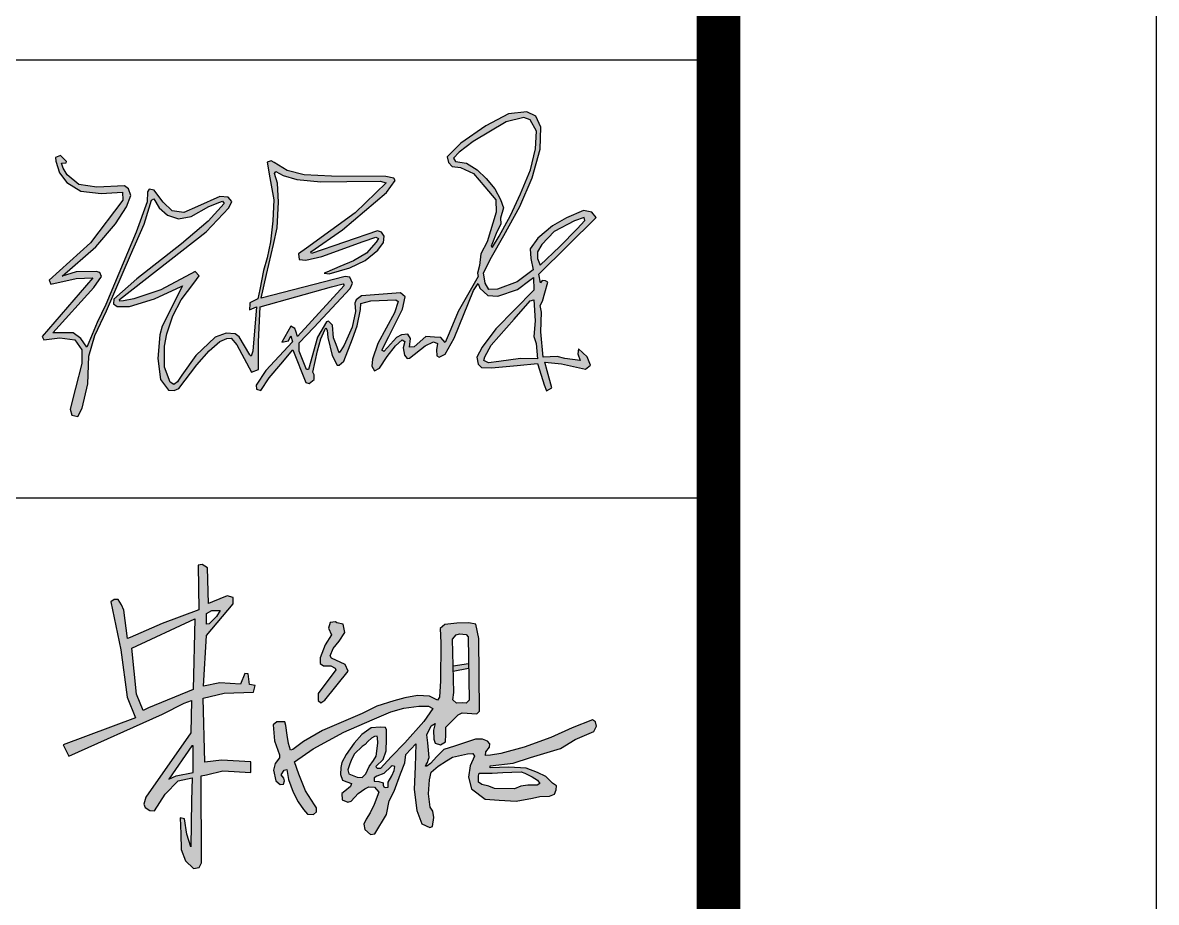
# Model space of a CAD drawing. Extents: x -409572 to -157272, y 600795 to 878326.
# Drawn here: x -161155 to -157272, y 631307 to 634318 of the extents above; entities that cross this region are included whole.
import ezdxf

# ---------------------------------------------------------------- set-up
doc = ezdxf.new("R2010")
doc.units = 0
doc.header["$LTSCALE"] = 1000
doc.header["$MEASUREMENT"] = 0
doc.layers.get('0').update_dxf_attribs({"linetype": 'CONTINUOUS'})
doc.layers.add('PUB_TITLE', color=4, linetype='CONTINUOUS')

msp = doc.modelspace()

# ---------------------------------------------------------------- hatches: boundary and pattern name
h = msp.add_hatch(color=256)
h.paths.add_polyline_path([(-159417.4, 633365.8), (-159404, 633369.7), (-159400.3, 633298), (-159404, 633243.7), (-159396.6, 633220.5), (-159392.4, 633167.8), (-159450, 633168.7), (-159524.1, 633158.3), (-159559.6, 633153.4), (-159575.5, 633162.4), (-159572.5, 633174.2), (-159550.3, 633214.5), (-159472.3, 633303.3)], flags=16)
h.paths.add_polyline_path([(-159550.1, 633553.1), (-159545.7, 633550.2), (-159523.1, 633587.5), (-159484.9, 633658.5), (-159450.1, 633732.1), (-159416.2, 633814.8), (-159399.2, 633886.4), (-159394.9, 633947.3), (-159417.3, 633985.6), (-159438.6, 633993.5), (-159499.2, 633979.4), (-159612.3, 633911.2), (-159660.2, 633874.6), (-159679.3, 633854.1), (-159672.5, 633842.9), (-159634.9, 633837.1), (-159599.1, 633814.7), (-159567.9, 633785.4), (-159538.3, 633749.6), (-159518.4, 633713.2), (-159508.3, 633685), (-159518.8, 633649), (-159517.7, 633630.3), (-159533.6, 633596.4), (-159545.7, 633564.5)], flags=16)
h.paths.add_polyline_path([(-159391.6, 633510.9), (-159383, 633488.6), (-159315.2, 633551.8), (-159256.3, 633613), (-159229.4, 633641), (-159232.1, 633651.5), (-159265.3, 633640.5), (-159334.5, 633603.5), (-159377.4, 633559), (-159391.6, 633534.4)], flags=16)
h.paths.add_polyline_path([(-161006.8, 633838.1), (-161005.3, 633843.5), (-161025.8, 633863.3), (-161043.4, 633857), (-161042.1, 633844.8), (-161028.8, 633804.4), (-161004.3, 633770.9), (-160956.5, 633741.8), (-160886.6, 633733.5), (-160832.3, 633737.2), (-160813.3, 633738.4), (-160812.8, 633710.9), (-160922.9, 633564.5), (-161064.6, 633437.1), (-161059.5, 633422.7), (-160972.2, 633443), (-160914.6, 633444.7), (-161089.1, 633244.1), (-161082.7, 633232.6), (-161028.2, 633238.9), (-160977.1, 633232.2), (-160952.5, 633198.1), (-160953, 633151.2), (-160974.6, 633067.6), (-160993.3, 632995.5), (-160987.2, 632975), (-160966.3, 632970), (-160952.1, 632999.2), (-160932.1, 633081.7), (-160928.7, 633176.8), (-160908.7, 633248), (-160868.8, 633332.1), (-160786, 633522.4), (-160739.8, 633628.4), (-160722.2, 633684.5), (-160713.9, 633711.1), (-160706.7, 633715.2), (-160688.4, 633684.6), (-160658.8, 633659.5), (-160621.2, 633647), (-160578.3, 633655), (-160517.7, 633689.2), (-160480.5, 633703.4), (-160470.7, 633707.2), (-160465.8, 633699.9), (-160520, 633638.8), (-160611.3, 633561.2), (-160764.5, 633441.2), (-160842.9, 633371.9), (-160844.4, 633356.2), (-160831.6, 633346.8), (-160789.4, 633347.3), (-160703.8, 633372.9), (-160612.8, 633415.7), (-160608.2, 633417.8), (-160677.7, 633279.6), (-160686, 633249.8), (-160692.4, 633168.8), (-160683.6, 633097.1), (-160656.1, 633060.3), (-160636, 633058.9), (-160620.8, 633065.9), (-160558.9, 633146.7), (-160516.9, 633194.9), (-160480.5, 633226.5), (-160456.4, 633237), (-160441.2, 633238.4), (-160421.5, 633215), (-160371.3, 633122.1), (-160347.8, 633131.4), (-160347.6, 633225.3), (-160341.9, 633345.1), (-160097.8, 633413.7), (-160057.5, 633424.6), (-160053.9, 633418.4), (-160214.4, 633243.5), (-160220.3, 633262.1), (-160223.3, 633271.7), (-160236.7, 633279.5), (-160267.7, 633224.8), (-160245.4, 633229.4), (-160236.3, 633246.7), (-160231.7, 633225.7), (-160322.4, 633127.8), (-160355.3, 633077.9), (-160353.9, 633063.3), (-160339.8, 633059.2), (-160311.5, 633102.1), (-160271.4, 633149.4), (-160229.6, 633198.7), (-160185.6, 633086.8), (-160173.8, 633083.6), (-160156.9, 633096.4), (-160156.5, 633113.3), (-160161.2, 633122), (-160145.8, 633194.7), (-160134.1, 633236), (-160120.1, 633267.4), (-160117.1, 633274.1), (-160112.5, 633265.4), (-160110.3, 633240.7), (-160095.6, 633179), (-160077.6, 633146.3), (-160071.2, 633146), (-160055.4, 633159.2), (-160026, 633236.6), (-160009.2, 633281), (-159997.9, 633336.2), (-159997.6, 633357.4), (-159962.9, 633365.6), (-159877.6, 633369.1), (-159869.4, 633363.3), (-159882.2, 633325.1), (-159938.4, 633220), (-159957.2, 633166.9), (-159959.3, 633142.9), (-159950.2, 633126.8), (-159933.2, 633136), (-159907.1, 633175.1), (-159878.3, 633211.8), (-159855.2, 633232.3), (-159846.4, 633227.4), (-159852.1, 633205.5), (-159847.6, 633179.8), (-159838.2, 633168.9), (-159830.5, 633169.6), (-159777.1, 633211.6), (-159748.2, 633225.2), (-159734.1, 633220.3), (-159738, 633198.7), (-159736.5, 633178.3), (-159728.7, 633173.8), (-159707.9, 633184), (-159677.5, 633238.4), (-159610.6, 633401.1), (-159595.1, 633425.6), (-159589.4, 633409), (-159562.3, 633384.1), (-159527.2, 633382.3), (-159460.5, 633405.4), (-159417.9, 633436.7), (-159405.2, 633445.9), (-159404.2, 633403.1), (-159535.1, 633270.8), (-159581.7, 633207.1), (-159599.6, 633173.6), (-159594.9, 633148.9), (-159584.2, 633138.1), (-159549.7, 633136.3), (-159461, 633144.7), (-159392.2, 633151.2), (-159379.2, 633111.5), (-159368.6, 633079), (-159361.5, 633057.6), (-159342.3, 633068.7), (-159358.2, 633126.5), (-159366.2, 633155.6), (-159310.1, 633150.2), (-159227.6, 633132.1), (-159209.8, 633145.6), (-159222, 633174.9), (-159250.9, 633201.5), (-159254.2, 633185.2), (-159245.3, 633162.4), (-159298, 633168.9), (-159324.4, 633175.9), (-159372.1, 633173.3), (-159380.2, 633260.2), (-159378.3, 633327.7), (-159382.5, 633349.7), (-159374.2, 633365.1), (-159366.4, 633393.1), (-159356, 633430.3), (-159364.1, 633434.4), (-159375.9, 633435.9), (-159381.7, 633428.2), (-159387.5, 633457.1), (-159190.9, 633651), (-159206.1, 633669.2), (-159234, 633675.8), (-159292.8, 633650), (-159340, 633622.6), (-159390.2, 633581.1), (-159416.6, 633544.6), (-159415.1, 633511.2), (-159407, 633471.8), (-159461.8, 633430.8), (-159529.2, 633406), (-159559.1, 633405), (-159570.8, 633426.7), (-159576.4, 633461.7), (-159550, 633515.9), (-159507.4, 633589.7), (-159452, 633689.5), (-159409.9, 633787.8), (-159383.1, 633885.7), (-159380.4, 633960.8), (-159397.4, 633998.3), (-159428.7, 634013.5), (-159491.3, 634006.4), (-159568.3, 633965.2), (-159654.4, 633906.2), (-159701, 633858.8), (-159696.5, 633840), (-159684, 633826.6), (-159655.3, 633823), (-159610.6, 633802.5), (-159572.1, 633756.9), (-159534.5, 633712.3), (-159533.6, 633670.1), (-159564.1, 633567.6), (-159585.5, 633527.4), (-159590.9, 633487.2), (-159597.8, 633460.9), (-159595.6, 633449.5), (-159663.4, 633329.1), (-159694.3, 633255.4), (-159707.7, 633223.6), (-159723.1, 633240.7), (-159744.2, 633242.1), (-159774.6, 633244.1), (-159814.4, 633209.1), (-159829.9, 633207), (-159826.4, 633237.2), (-159836.2, 633251.9), (-159858, 633249.8), (-159874.7, 633241.1), (-159905.3, 633206.6), (-159918.2, 633192.2), (-159925.3, 633197.7), (-159901.5, 633243.5), (-159878.4, 633289.7), (-159854.3, 633337.9), (-159845.5, 633379.3), (-159861.4, 633393.4), (-159995.3, 633382.8), (-160013.2, 633369.1), (-160017.7, 633358.2), (-160015.9, 633329.1), (-160027.1, 633275.5), (-160053.9, 633213.8), (-160065.7, 633195.7), (-160070.8, 633187.8), (-160081.8, 633216.9), (-160090.4, 633239.5), (-160094.2, 633283.2), (-160107.9, 633296.2), (-160114.5, 633293.8), (-160145.7, 633241.7), (-160175.8, 633131), (-160182.8, 633131.3), (-160208, 633193.7), (-160208, 633213.8), (-160208, 633222.9), (-160157.9, 633275.3), (-160034, 633408), (-160026.1, 633427.1), (-160034.3, 633446.7), (-160050.6, 633449.4), (-160338.6, 633375.7), (-160320.1, 633456.6), (-160296.7, 633558.9), (-160283.5, 633616.6), (-160278.8, 633703.4), (-160282.7, 633769), (-160292.4, 633801.6), (-160288.6, 633808.6), (-160262.6, 633795.6), (-160215.9, 633781.5), (-160133.9, 633773.9), (-160044.8, 633775), (-159930.8, 633776.4), (-159910.7, 633770.6), (-160016.6, 633667.6), (-160183.3, 633546.8), (-160210.9, 633526.9), (-160208.3, 633507.8), (-160185.5, 633505.6), (-160131.2, 633518.1), (-159988.9, 633569.1), (-159945.4, 633584.7), (-159937.1, 633579.4), (-159944.7, 633567), (-159977.9, 633529), (-160021.9, 633503.5), (-160068.6, 633483.4), (-160113.7, 633464), (-160122.3, 633461), (-160106, 633458.2), (-160034.8, 633479.5), (-159982.2, 633504.2), (-159939.2, 633539.4), (-159919.4, 633565.5), (-159916.7, 633587.6), (-159926.6, 633601), (-159940.3, 633606.1), (-160166.6, 633527.8), (-160168, 633534.1), (-160059.9, 633609.3), (-159908.8, 633737.1), (-159879.4, 633778.3), (-159884.4, 633785.6), (-159911.7, 633792.2), (-160097.7, 633793.1), (-160190.8, 633797.8), (-160249.2, 633812.6), (-160294.2, 633839.4), (-160304.4, 633845.5), (-160317.7, 633841.4), (-160308.3, 633787.8), (-160295, 633711.6), (-160298.3, 633640.5), (-160306.9, 633567.8), (-160317.7, 633513), (-160331, 633469.6), (-160343.6, 633405.4), (-160349.9, 633373.1), (-160377.5, 633359.3), (-160376.8, 633355.4), (-160378.3, 633335.5), (-160353.9, 633345.4), (-160366.9, 633193.6), (-160372.8, 633176.7), (-160377.2, 633180.7), (-160413.4, 633243.4), (-160427.8, 633253.4), (-160458.4, 633255.6), (-160496.1, 633241.2), (-160562.2, 633178.9), (-160609.9, 633111.2), (-160621.3, 633095), (-160625.5, 633089.1), (-160637.6, 633079.5), (-160650.5, 633087.2), (-160669.3, 633138.5), (-160669.4, 633210.9), (-160662, 633253.7), (-160640.9, 633314.5), (-160612, 633369.3), (-160569.5, 633426.5), (-160550.9, 633451.6), (-160564.8, 633466.2), (-160682.3, 633404.3), (-160774.3, 633372.5), (-160809.8, 633366.7), (-160822.1, 633364.7), (-160824.3, 633370.3), (-160526.7, 633602.6), (-160449.5, 633684.7), (-160439.4, 633705.7), (-160451.2, 633720.7), (-160480.2, 633722.8), (-160556.3, 633689.4), (-160603.4, 633668.8), (-160643.1, 633674.3), (-160674.5, 633703.7), (-160695.9, 633732.3), (-160705.1, 633744.7), (-160722.3, 633748.1), (-160727.6, 633738.8), (-160728.9, 633705), (-160767.2, 633600.8), (-160870.9, 633354), (-160900.2, 633292.5), (-160929, 633223.3), (-160935.4, 633207.9), (-160956.1, 633237.7), (-160982.2, 633256.7), (-161009.3, 633256.7), (-161052.6, 633256.7), (-160911.3, 633411.4), (-160885.8, 633449.8), (-160890.8, 633462.6), (-160904.1, 633466.5), (-160971.8, 633465.7), (-161019.7, 633451), (-160904.3, 633550.8), (-160837.7, 633629.8), (-160800.3, 633687.9), (-160785.3, 633727.1), (-160793.4, 633750.1), (-160807.1, 633759.4), (-160901.2, 633755.7), (-160962.8, 633764.4), (-161002.6, 633798), (-161016.9, 633820.5), (-161022.6, 633837.9)])
h = msp.add_hatch(color=7)
h.paths.add_polyline_path([(-160537.1, 632006.2), (-160464.7, 632022.3), (-160365.2, 632025.8), (-160358.6, 632049.4), (-160378.7, 632052.3), (-160382.6, 632089.4), (-160394.3, 632089.6), (-160409.2, 632054.2), (-160480.4, 632058.3), (-160535.8, 632046.5), (-160525.6, 632220.1), (-160434.8, 632328.3), (-160434.5, 632350.7), (-160454.9, 632355.6), (-160504.8, 632335.2), (-160518.9, 632329.8), (-160522.6, 632452.5), (-160540.9, 632463.3), (-160554.8, 632460.7), (-160552.5, 632308.5), (-160678, 632261), (-160787.7, 632213), (-160796.3, 632210), (-160809, 632306.5), (-160816.7, 632325.4), (-160828.3, 632343), (-160842, 632344), (-160853.5, 632335.2), (-160819.6, 632170.9), (-160797.8, 632009.4), (-160768.6, 631938.5), (-161016.2, 631845.7), (-160997.3, 631807.4), (-160676, 631951.1), (-160602.7, 631989), (-160576.7, 631997.6), (-160579.8, 631886.8), (-160733.7, 631666.9), (-160739.9, 631643), (-160735.7, 631630.9), (-160719.3, 631620.8), (-160703.6, 631619.4), (-160667.4, 631676.5), (-160623.3, 631722.4), (-160574.6, 631732.9), (-160577.4, 631654.7), (-160579.9, 631497.2), (-160593.3, 631540.5), (-160601.3, 631592.2), (-160615.6, 631596.5), (-160614.2, 631541.4), (-160612.7, 631487.3), (-160597.8, 631448.9), (-160570, 631422.3), (-160551.1, 631425.6), (-160542.5, 631442.2), (-160543.5, 631739.6), (-160525.9, 631743.4), (-160470, 631756.9), (-160374.1, 631751.6), (-160374.1, 631787.3), (-160474.1, 631793), (-160531.5, 631786.8)])
h.paths.add_polyline_path([(-160570.9, 632035.3), (-160724.8, 631972.6), (-160742.4, 631964), (-160765.1, 632019), (-160782, 632176.5), (-160566.2, 632277.8)], flags=16)
h.paths.add_polyline_path([(-160570.9, 631842.8), (-160570.9, 631751.1), (-160630.2, 631739.3), (-160654.9, 631728), (-160576.2, 631842.8)], flags=16)
h.paths.add_polyline_path([(-160525.6, 632259.4), (-160525.6, 632296), (-160507.8, 632305.7), (-160479.5, 632305.7), (-160491.9, 632285.7), (-160516.7, 632260)], flags=16)
h = msp.add_hatch(color=7)
h.paths.add_polyline_path([(-159650.3, 631955), (-159599.9, 631952), (-159591, 631960.8), (-159592.9, 632209.9), (-159603.5, 632258.6), (-159627.5, 632263.9), (-159668.1, 632262), (-159708.8, 632257.8), (-159725.8, 632244.1), (-159723, 632195.6), (-159723.7, 632065.1), (-159727.8, 632009.3), (-159734.9, 631998.8), (-159761.5, 632012.9), (-159803, 632015.2), (-159846, 632006.9), (-159884.1, 631996.1), (-159941.7, 631978.1), (-159992.2, 631953.1), (-160128.3, 631895), (-160193.3, 631857.8), (-160230.5, 631830.1), (-160238.2, 631827.3), (-160245.3, 631850), (-160249.6, 631879.3), (-160254.3, 631911.8), (-160257, 631924.2), (-160284.5, 631924.8), (-160297.7, 631914.6), (-160292.9, 631859.7), (-160275.5, 631811.4), (-160275.8, 631801), (-160290.1, 631781.7), (-160296.4, 631759.4), (-160288.4, 631722.9), (-160273.7, 631710.3), (-160262.4, 631711.2), (-160258.2, 631722.5), (-160260.7, 631731.3), (-160269.8, 631743.5), (-160260.1, 631759), (-160250, 631761.1), (-160244.5, 631726.9), (-160229.4, 631683.3), (-160212.1, 631650.5), (-160193.6, 631624.9), (-160179.8, 631609), (-160159.4, 631607.9), (-160149.1, 631616.2), (-160148.5, 631630.1), (-160155.9, 631640.4), (-160186.8, 631687.9), (-160209.1, 631745.3), (-160224.5, 631787.2), (-160160.2, 631832), (-160055.5, 631888.8), (-159958.1, 631931.4), (-159893.8, 631958.5), (-159849.7, 631971.2), (-159798.1, 631978.7), (-159765.2, 631978.7), (-159750.3, 631970.7), (-159781.1, 631926.1), (-159846, 631852.7), (-159892.8, 631804.3), (-159929.5, 631764.4), (-159939.7, 631764.9), (-159942.9, 631768.3), (-159944, 631773.3), (-159921.1, 631795.4), (-159910.6, 631825.5), (-159909.6, 631865.6), (-159909.3, 631897), (-159912.8, 631904.9), (-159930.7, 631906.4), (-159961.1, 631904.2), (-159993.8, 631881.3), (-160019.4, 631851.1), (-160047.6, 631812.4), (-160061.9, 631785.4), (-160065.7, 631768.2), (-160067.1, 631744.5), (-160060, 631724.4), (-160045.3, 631718.8), (-160029.3, 631713.5), (-160032.8, 631703.3), (-160051.5, 631687.6), (-160062, 631679), (-160061.2, 631657.2), (-160041.1, 631649.7), (-160030.2, 631653.1), (-160006.7, 631679.2), (-159983.5, 631695.3), (-159970.1, 631702.4), (-159950.2, 631701.3), (-159934.9, 631684.1), (-159951, 631641.2), (-159965.2, 631613.5), (-159979, 631591.9), (-159987.2, 631573.9), (-159983.5, 631556), (-159963.7, 631539.2), (-159948.7, 631541), (-159908.9, 631607.9), (-159899.9, 631654.7), (-159882.4, 631687.7), (-159861.4, 631746.2), (-159846, 631784.5), (-159842.6, 631813.3), (-159809, 631848.9), (-159810.4, 631771.7), (-159814.4, 631693.2), (-159805.4, 631620.7), (-159787.6, 631575.7), (-159760.4, 631563), (-159751.1, 631566.4), (-159746.8, 631596.9), (-159750.2, 631619), (-159760, 631632.8), (-159765.5, 631677.7), (-159761.3, 631726.6), (-159755.8, 631752.2), (-159732.7, 631773.2), (-159703.3, 631790.8), (-159683.1, 631803.8), (-159631.4, 631814.8), (-159613.3, 631816.4), (-159607.4, 631807), (-159623, 631774), (-159628.8, 631735.3), (-159617.7, 631695), (-159571.3, 631659.8), (-159523.5, 631656.1), (-159464.6, 631652.9), (-159408.8, 631663), (-159384.2, 631669), (-159350.8, 631670.6), (-159333.8, 631677.5), (-159327.4, 631691.8), (-159326.6, 631705), (-159340.5, 631714.7), (-159362.9, 631737.3), (-159391.8, 631751.7), (-159430.6, 631765.8), (-159490, 631769.4), (-159554.3, 631767), (-159553.9, 631774.5), (-159475.8, 631783.1), (-159415.3, 631802.9), (-159313.5, 631833.6), (-159262.7, 631863.8), (-159198.4, 631891.9), (-159189.4, 631909.8), (-159193.5, 631924.4), (-159203.6, 631931.1), (-159273.4, 631903.6), (-159346.6, 631871.4), (-159437.3, 631837.9), (-159517.9, 631815.7), (-159552.8, 631810.4), (-159570.3, 631809.7), (-159568.5, 631821.5), (-159556.6, 631838.1), (-159554.6, 631849), (-159563.6, 631858.3), (-159580.5, 631865), (-159604.1, 631865), (-159675.8, 631841.6), (-159712.9, 631829.7), (-159736.7, 631806.4), (-159757.9, 631782.3), (-159770.5, 631772.5), (-159775.8, 631772.9), (-159773.7, 631778.2), (-159769, 631785.7), (-159765.1, 631796.5), (-159762.6, 631802.7), (-159767.7, 631852.6), (-159771, 631880.2), (-159756.4, 631910.9), (-159742.2, 631919.1), (-159747.8, 631895.9), (-159747.1, 631864.9), (-159741.9, 631852.2), (-159723.6, 631845.5), (-159707.1, 631856.4), (-159705.6, 631881), (-159705.6, 631906.5), (-159678.7, 631934.1), (-159664.1, 631949)])
h.paths.add_polyline_path([(-159681.4, 632000.3), (-159678.9, 632025.1), (-159682.7, 632207.9), (-159670.7, 632223.1), (-159659.4, 632226.1), (-159636.1, 632224.1), (-159629.2, 632216.2), (-159626.2, 631998.7), (-159636, 631988.1), (-159649.5, 631989.4), (-159669.2, 631989)], flags=16)
h.paths.add_polyline_path([(-159592, 631748.5), (-159546.8, 631749.1), (-159510.8, 631751.5), (-159479.5, 631751.8), (-159447.5, 631753), (-159434.8, 631748.5), (-159410.6, 631735.8), (-159392, 631725.5), (-159384, 631713.1), (-159392.9, 631707.8), (-159424.8, 631707.5), (-159448.4, 631704), (-159470.9, 631694.8), (-159538.9, 631696.9), (-159558.4, 631704), (-159582.6, 631709.6), (-159594.1, 631717.8), (-159593.8, 631740)], flags=16)
h.paths.add_polyline_path([(-159939.5, 631870.3), (-159939.1, 631852.4), (-159941.4, 631833.7), (-159944.4, 631807.2), (-159953.3, 631792.6), (-159968.3, 631771.6), (-159979.9, 631747), (-159992.6, 631733.6), (-160009.4, 631735.1), (-160037.8, 631746.4), (-160041.9, 631760.2), (-160035.2, 631780.7), (-160027.7, 631797.9), (-160019.1, 631815.4), (-159992.1, 631840), (-159982.3, 631847), (-159973, 631856.8), (-159960.7, 631869.2), (-159950.1, 631874.9), (-159941.6, 631875.1)], flags=16)
h.paths.add_polyline_path([(-159880.7, 631772.3), (-159883.2, 631758.4), (-159890.4, 631740), (-159903, 631718.1), (-159903.9, 631701.4), (-159913.5, 631699.6), (-159918.6, 631702.2), (-159920.4, 631707.8), (-159921, 631715.5), (-159935.5, 631719.9), (-159950.9, 631721.8), (-159951.9, 631727.1), (-159951.1, 631733.1), (-159942.2, 631738.8), (-159918.6, 631748.2), (-159892.6, 631772.3), (-159890, 631774)], flags=16)
for points in [[(-160040.7, 632098), (-160051.2, 632121.1), (-160097, 632143.1), (-160101.9, 632150.6), (-160092.2, 632176.3), (-160071.2, 632201.3), (-160052.3, 632230.6), (-160057.7, 632258.8), (-160079.1, 632264), (-160083.7, 632267), (-160102, 632264.7), (-160107.3, 632245.3), (-160097.5, 632222.6), (-160119.2, 632188.2), (-160136.8, 632143.4), (-160136.7, 632124.1), (-160125.1, 632116.6), (-160099.9, 632116.6), (-160084.5, 632108.8), (-160082.3, 632102.8), (-160142.8, 632021.7), (-160143.6, 631997.4), (-160134.6, 631989.2), (-160120.8, 631999.3)], [(-159627.9, 632124.2), (-159680.8, 632116.5), (-159680.4, 632097.5), (-159627.7, 632107.5)]]:
    msp.add_hatch(color=7).paths.add_polyline_path(points)

# ---------------------------------------------------------------- linework, layer by layer
for p, q in [((-159428.7, 634013.5), (-159491.3, 634006.4)), ((-159397.4, 633998.3), (-159428.7, 634013.5)), ((-159499.2, 633979.4), (-159612.3, 633911.2)), ((-159491.3, 634006.4), (-159568.3, 633965.2)), ((-159438.6, 633993.5), (-159499.2, 633979.4)), ((-159417.3, 633985.6), (-159438.6, 633993.5)), ((-159394.9, 633947.3), (-159417.3, 633985.6)), ((-159380.4, 633960.8), (-159397.4, 633998.3)), ((-159568.3, 633965.2), (-159654.4, 633906.2)), ((-159399.2, 633886.4), (-159394.9, 633947.3)), ((-159383.1, 633885.7), (-159380.4, 633960.8)), ((-159654.4, 633906.2), (-159701, 633858.8)), ((-159612.3, 633911.2), (-159660.2, 633874.6)), ((-161025.8, 633863.3), (-161043.4, 633857)), ((-161043.4, 633857), (-161042.1, 633844.8)), ((-161005.3, 633843.5), (-161025.8, 633863.3)), ((-159701, 633858.8), (-159696.5, 633840)), ((-159660.2, 633874.6), (-159679.3, 633854.1)), ((-159416.2, 633814.8), (-159399.2, 633886.4)), ((-159409.9, 633787.8), (-159383.1, 633885.7)), ((-161042.1, 633844.8), (-161028.8, 633804.4)), ((-161022.6, 633837.9), (-161006.8, 633838.1)), ((-161016.9, 633820.5), (-161022.6, 633837.9)), ((-161002.6, 633798), (-161016.9, 633820.5)), ((-161006.8, 633838.1), (-161005.3, 633843.5)), ((-160304.4, 633845.5), (-160317.7, 633841.4)), ((-160317.7, 633841.4), (-160308.3, 633787.8)), ((-160294.2, 633839.4), (-160304.4, 633845.5)), ((-160249.2, 633812.6), (-160294.2, 633839.4)), ((-159696.5, 633840), (-159684, 633826.6)), ((-159684, 633826.6), (-159655.3, 633823)), ((-159679.3, 633854.1), (-159672.5, 633842.9)), ((-159672.5, 633842.9), (-159634.9, 633837.1)), ((-159655.3, 633823), (-159610.6, 633802.5)), ((-159634.9, 633837.1), (-159599.1, 633814.7)), ((-161028.8, 633804.4), (-161004.3, 633770.9)), ((-160962.8, 633764.4), (-161002.6, 633798)), ((-160308.3, 633787.8), (-160295, 633711.6)), ((-160292.4, 633801.6), (-160288.6, 633808.6)), ((-160282.7, 633769), (-160292.4, 633801.6)), ((-160288.6, 633808.6), (-160262.6, 633795.6)), ((-160262.6, 633795.6), (-160215.9, 633781.5)), ((-160190.8, 633797.8), (-160249.2, 633812.6)), ((-160215.9, 633781.5), (-160133.9, 633773.9)), ((-160097.7, 633793.1), (-160190.8, 633797.8)), ((-159911.7, 633792.2), (-160097.7, 633793.1)), ((-159884.4, 633785.6), (-159911.7, 633792.2)), ((-159908.8, 633737.1), (-159879.4, 633778.3)), ((-159879.4, 633778.3), (-159884.4, 633785.6)), ((-159610.6, 633802.5), (-159572.1, 633756.9)), ((-159599.1, 633814.7), (-159567.9, 633785.4)), ((-159567.9, 633785.4), (-159538.3, 633749.6)), ((-159452, 633689.5), (-159409.9, 633787.8)), ((-159450.1, 633732.1), (-159416.2, 633814.8)), ((-161004.3, 633770.9), (-160956.5, 633741.8)), ((-160901.2, 633755.7), (-160962.8, 633764.4)), ((-160956.5, 633741.8), (-160886.6, 633733.5)), ((-160807.1, 633759.4), (-160901.2, 633755.7)), ((-160832.3, 633737.2), (-160813.3, 633738.4)), ((-160813.3, 633738.4), (-160812.8, 633710.9)), ((-160793.4, 633750.1), (-160807.1, 633759.4)), ((-160785.3, 633727.1), (-160793.4, 633750.1)), ((-160727.6, 633738.8), (-160728.9, 633705)), ((-160722.3, 633748.1), (-160727.6, 633738.8)), ((-160705.1, 633744.7), (-160722.3, 633748.1)), ((-160695.9, 633732.3), (-160705.1, 633744.7)), ((-160278.8, 633703.4), (-160282.7, 633769)), ((-160133.9, 633773.9), (-160044.8, 633775)), ((-160044.8, 633775), (-159930.8, 633776.4)), ((-159910.7, 633770.6), (-160016.6, 633667.6)), ((-159930.8, 633776.4), (-159910.7, 633770.6)), ((-159572.1, 633756.9), (-159534.5, 633712.3)), ((-159538.3, 633749.6), (-159518.4, 633713.2)), ((-160812.8, 633710.9), (-160922.9, 633564.5)), ((-160886.6, 633733.5), (-160832.3, 633737.2)), ((-160800.3, 633687.9), (-160785.3, 633727.1)), ((-160728.9, 633705), (-160767.2, 633600.8)), ((-160722.2, 633684.5), (-160713.9, 633711.1)), ((-160713.9, 633711.1), (-160706.7, 633715.2)), ((-160706.7, 633715.2), (-160688.4, 633684.6)), ((-160674.5, 633703.7), (-160695.9, 633732.3)), ((-160643.1, 633674.3), (-160674.5, 633703.7)), ((-160480.2, 633722.8), (-160556.3, 633689.4)), ((-160465.8, 633699.9), (-160520, 633638.8)), ((-160517.7, 633689.2), (-160480.5, 633703.4)), ((-160480.5, 633703.4), (-160470.7, 633707.2)), ((-160451.2, 633720.7), (-160480.2, 633722.8)), ((-160470.7, 633707.2), (-160465.8, 633699.9)), ((-160439.4, 633705.7), (-160451.2, 633720.7)), ((-160449.5, 633684.7), (-160439.4, 633705.7)), ((-160295, 633711.6), (-160298.3, 633640.5)), ((-160283.5, 633616.6), (-160278.8, 633703.4)), ((-160059.9, 633609.3), (-159908.8, 633737.1)), ((-159534.5, 633712.3), (-159533.6, 633670.1)), ((-159518.4, 633713.2), (-159508.3, 633685)), ((-159484.9, 633658.5), (-159450.1, 633732.1)), ((-160837.7, 633629.8), (-160800.3, 633687.9)), ((-160739.8, 633628.4), (-160722.2, 633684.5)), ((-160688.4, 633684.6), (-160658.8, 633659.5)), ((-160603.4, 633668.8), (-160643.1, 633674.3)), ((-160556.3, 633689.4), (-160603.4, 633668.8)), ((-160578.3, 633655), (-160517.7, 633689.2)), ((-160526.7, 633602.6), (-160449.5, 633684.7)), ((-160016.6, 633667.6), (-160183.3, 633546.8)), ((-159533.6, 633670.1), (-159564.1, 633567.6)), ((-159508.3, 633685), (-159518.8, 633649)), ((-159507.4, 633589.7), (-159452, 633689.5)), ((-159234, 633675.8), (-159292.8, 633650)), ((-159206.1, 633669.2), (-159234, 633675.8)), ((-159190.9, 633651), (-159206.1, 633669.2)), ((-160904.3, 633550.8), (-160837.7, 633629.8)), ((-160786, 633522.4), (-160739.8, 633628.4)), ((-160658.8, 633659.5), (-160621.2, 633647)), ((-160621.2, 633647), (-160578.3, 633655)), ((-160520, 633638.8), (-160611.3, 633561.2)), ((-160298.3, 633640.5), (-160306.9, 633567.8)), ((-159517.7, 633630.3), (-159533.6, 633596.4)), ((-159523.1, 633587.5), (-159484.9, 633658.5)), ((-159518.8, 633649), (-159517.7, 633630.3)), ((-159340, 633622.6), (-159390.2, 633581.1)), ((-159387.5, 633457.1), (-159190.9, 633651)), ((-159292.8, 633650), (-159340, 633622.6)), ((-159265.3, 633640.5), (-159334.5, 633603.5)), ((-159232.1, 633651.5), (-159265.3, 633640.5)), ((-159256.3, 633613), (-159229.4, 633641)), ((-159229.4, 633641), (-159232.1, 633651.5)), ((-160767.2, 633600.8), (-160870.9, 633354)), ((-160824.3, 633370.3), (-160526.7, 633602.6)), ((-160296.7, 633558.9), (-160283.5, 633616.6)), ((-160168, 633534.1), (-160059.9, 633609.3)), ((-159940.3, 633606.1), (-160166.6, 633527.8)), ((-159988.9, 633569.1), (-159945.4, 633584.7)), ((-159945.4, 633584.7), (-159937.1, 633579.4)), ((-159926.6, 633601), (-159940.3, 633606.1)), ((-159916.7, 633587.6), (-159926.6, 633601)), ((-159919.4, 633565.5), (-159916.7, 633587.6)), ((-159550, 633515.9), (-159507.4, 633589.7)), ((-159533.6, 633596.4), (-159545.7, 633564.5)), ((-159545.7, 633550.2), (-159523.1, 633587.5)), ((-159334.5, 633603.5), (-159377.4, 633559)), ((-159315.2, 633551.8), (-159256.3, 633613)), ((-160922.9, 633564.5), (-161064.6, 633437.1)), ((-161019.7, 633451), (-160904.3, 633550.8)), ((-160611.3, 633561.2), (-160764.5, 633441.2)), ((-160320.1, 633456.6), (-160296.7, 633558.9)), ((-160306.9, 633567.8), (-160317.7, 633513)), ((-160183.3, 633546.8), (-160210.9, 633526.9)), ((-160131.2, 633518.1), (-159988.9, 633569.1)), ((-159944.7, 633567), (-159977.9, 633529)), ((-159937.1, 633579.4), (-159944.7, 633567)), ((-159939.2, 633539.4), (-159919.4, 633565.5)), ((-159564.1, 633567.6), (-159585.5, 633527.4)), ((-159545.7, 633564.5), (-159550.1, 633553.1)), ((-159550.1, 633553.1), (-159545.7, 633550.2)), ((-159390.2, 633581.1), (-159416.6, 633544.6)), ((-159416.6, 633544.6), (-159415.1, 633511.2)), ((-159377.4, 633559), (-159391.6, 633534.4)), ((-159383, 633488.6), (-159315.2, 633551.8)), ((-160868.8, 633332.1), (-160786, 633522.4)), ((-160317.7, 633513), (-160331, 633469.6)), ((-160210.9, 633526.9), (-160208.3, 633507.8)), ((-160208.3, 633507.8), (-160185.5, 633505.6)), ((-160185.5, 633505.6), (-160131.2, 633518.1)), ((-160166.6, 633527.8), (-160168, 633534.1)), ((-159977.9, 633529), (-160021.9, 633503.5)), ((-159982.2, 633504.2), (-159939.2, 633539.4)), ((-159585.5, 633527.4), (-159590.9, 633487.2)), ((-159576.4, 633461.7), (-159550, 633515.9)), ((-159415.1, 633511.2), (-159407, 633471.8)), ((-159391.6, 633534.4), (-159391.6, 633510.9)), ((-159391.6, 633510.9), (-159383, 633488.6)), ((-160904.1, 633466.5), (-160971.8, 633465.7)), ((-160890.8, 633462.6), (-160904.1, 633466.5)), ((-160564.8, 633466.2), (-160682.3, 633404.3)), ((-160550.9, 633451.6), (-160564.8, 633466.2)), ((-160331, 633469.6), (-160343.6, 633405.4)), ((-160068.6, 633483.4), (-160113.7, 633464)), ((-160106, 633458.2), (-160034.8, 633479.5)), ((-160021.9, 633503.5), (-160068.6, 633483.4)), ((-160034.8, 633479.5), (-159982.2, 633504.2)), ((-159590.9, 633487.2), (-159597.8, 633460.9)), ((-159407, 633471.8), (-159461.8, 633430.8)), ((-159383, 633488.6), (-159383, 633488.6)), ((-160914.6, 633444.7), (-161089.1, 633244.1)), ((-161064.6, 633437.1), (-161059.5, 633422.7)), ((-161059.5, 633422.7), (-160972.2, 633443)), ((-160971.8, 633465.7), (-161019.7, 633451)), ((-160972.2, 633443), (-160914.6, 633444.7)), ((-160911.3, 633411.4), (-160885.8, 633449.8)), ((-160885.8, 633449.8), (-160890.8, 633462.6)), ((-160764.5, 633441.2), (-160842.9, 633371.9)), ((-160569.5, 633426.5), (-160550.9, 633451.6)), ((-160338.6, 633375.7), (-160320.1, 633456.6)), ((-160050.6, 633449.4), (-160338.6, 633375.7)), ((-160113.7, 633464), (-160122.3, 633461)), ((-160122.3, 633461), (-160106, 633458.2)), ((-160034.3, 633446.7), (-160050.6, 633449.4)), ((-160026.1, 633427.1), (-160034.3, 633446.7)), ((-159595.6, 633449.5), (-159663.4, 633329.1)), ((-159597.8, 633460.9), (-159595.6, 633449.5)), ((-159570.8, 633426.7), (-159576.4, 633461.7)), ((-159461.8, 633430.8), (-159529.2, 633406)), ((-159460.5, 633405.4), (-159417.9, 633436.7)), ((-159417.9, 633436.7), (-159405.2, 633445.9)), ((-159405.2, 633445.9), (-159404.2, 633403.1)), ((-159381.7, 633428.2), (-159387.5, 633457.1)), ((-159375.9, 633435.9), (-159381.7, 633428.2)), ((-159364.1, 633434.4), (-159375.9, 633435.9)), ((-159366.4, 633393.1), (-159356, 633430.3)), ((-159356, 633430.3), (-159364.1, 633434.4)), ((-161052.6, 633256.7), (-160911.3, 633411.4)), ((-160682.3, 633404.3), (-160774.3, 633372.5)), ((-160703.8, 633372.9), (-160612.8, 633415.7)), ((-160608.2, 633417.8), (-160677.7, 633279.6)), ((-160612.8, 633415.7), (-160608.2, 633417.8)), ((-160612, 633369.3), (-160569.5, 633426.5)), ((-160343.6, 633405.4), (-160349.9, 633373.1)), ((-160341.9, 633345.1), (-160097.8, 633413.7)), ((-160053.9, 633418.4), (-160214.4, 633243.5)), ((-160157.9, 633275.3), (-160034, 633408)), ((-160097.8, 633413.7), (-160057.5, 633424.6)), ((-160057.5, 633424.6), (-160053.9, 633418.4)), ((-160034, 633408), (-160026.1, 633427.1)), ((-159861.4, 633393.4), (-159995.3, 633382.8)), ((-159845.5, 633379.3), (-159861.4, 633393.4)), ((-159677.5, 633238.4), (-159610.6, 633401.1)), ((-159610.6, 633401.1), (-159595.1, 633425.6)), ((-159595.1, 633425.6), (-159589.4, 633409)), ((-159589.4, 633409), (-159562.3, 633384.1)), ((-159559.1, 633405), (-159570.8, 633426.7)), ((-159529.2, 633406), (-159559.1, 633405)), ((-159404.2, 633403.1), (-159535.1, 633270.8)), ((-159527.2, 633382.3), (-159460.5, 633405.4)), ((-159374.2, 633365.1), (-159366.4, 633393.1)), ((-160870.9, 633354), (-160900.2, 633292.5)), ((-160842.9, 633371.9), (-160844.4, 633356.2)), ((-160844.4, 633356.2), (-160831.6, 633346.8)), ((-160822.1, 633364.7), (-160824.3, 633370.3)), ((-160809.8, 633366.7), (-160822.1, 633364.7)), ((-160774.3, 633372.5), (-160809.8, 633366.7)), ((-160789.4, 633347.3), (-160703.8, 633372.9)), ((-160640.9, 633314.5), (-160612, 633369.3)), ((-160376.8, 633355.4), (-160378.3, 633335.5)), ((-160349.9, 633373.1), (-160377.5, 633359.3)), ((-160377.5, 633359.3), (-160376.8, 633355.4)), ((-160013.2, 633369.1), (-160017.7, 633358.2)), ((-160017.7, 633358.2), (-160015.9, 633329.1)), ((-159995.3, 633382.8), (-160013.2, 633369.1)), ((-159997.9, 633336.2), (-159997.6, 633357.4)), ((-159997.6, 633357.4), (-159962.9, 633365.6)), ((-159962.9, 633365.6), (-159877.6, 633369.1)), ((-159869.4, 633363.3), (-159882.2, 633325.1)), ((-159877.6, 633369.1), (-159869.4, 633363.3)), ((-159854.3, 633337.9), (-159845.5, 633379.3)), ((-159562.3, 633384.1), (-159527.2, 633382.3)), ((-159472.3, 633303.3), (-159417.4, 633365.8)), ((-159417.4, 633365.8), (-159404, 633369.7)), ((-159404, 633369.7), (-159400.3, 633298)), ((-159382.5, 633349.7), (-159374.2, 633365.1)), ((-159378.3, 633327.7), (-159382.5, 633349.7)), ((-160908.7, 633248), (-160868.8, 633332.1)), ((-160831.6, 633346.8), (-160789.4, 633347.3)), ((-160662, 633253.7), (-160640.9, 633314.5)), ((-160378.3, 633335.5), (-160353.9, 633345.4)), ((-160353.9, 633345.4), (-160366.9, 633193.6)), ((-160347.6, 633225.3), (-160341.9, 633345.1)), ((-160015.9, 633329.1), (-160027.1, 633275.5)), ((-160009.2, 633281), (-159997.9, 633336.2)), ((-159882.2, 633325.1), (-159938.4, 633220)), ((-159878.4, 633289.7), (-159854.3, 633337.9)), ((-159663.4, 633329.1), (-159694.3, 633255.4)), ((-159380.2, 633260.2), (-159378.3, 633327.7)), ((-160900.2, 633292.5), (-160929, 633223.3)), ((-160677.7, 633279.6), (-160686, 633249.8)), ((-160236.7, 633279.5), (-160267.7, 633224.8)), ((-160223.3, 633271.7), (-160236.7, 633279.5)), ((-160208, 633222.9), (-160157.9, 633275.3)), ((-160114.5, 633293.8), (-160145.7, 633241.7)), ((-160120.1, 633267.4), (-160117.1, 633274.1)), ((-160117.1, 633274.1), (-160112.5, 633265.4)), ((-160107.9, 633296.2), (-160114.5, 633293.8)), ((-160094.2, 633283.2), (-160107.9, 633296.2)), ((-160090.4, 633239.5), (-160094.2, 633283.2)), ((-160027.1, 633275.5), (-160053.9, 633213.8)), ((-160026, 633236.6), (-160009.2, 633281)), ((-159901.5, 633243.5), (-159878.4, 633289.7)), ((-159550.3, 633214.5), (-159472.3, 633303.3)), ((-159400.3, 633298), (-159404, 633243.7)), ((-161089.1, 633244.1), (-161082.7, 633232.6)), ((-161082.7, 633232.6), (-161028.2, 633238.9)), ((-161009.3, 633256.7), (-161052.6, 633256.7)), ((-161028.2, 633238.9), (-160977.1, 633232.2)), ((-160982.2, 633256.7), (-161009.3, 633256.7)), ((-160956.1, 633237.7), (-160982.2, 633256.7)), ((-160935.4, 633207.9), (-160956.1, 633237.7)), ((-160928.7, 633176.8), (-160908.7, 633248)), ((-160686, 633249.8), (-160692.4, 633168.8)), ((-160669.4, 633210.9), (-160662, 633253.7)), ((-160496.1, 633241.2), (-160562.2, 633178.9)), ((-160458.4, 633255.6), (-160496.1, 633241.2)), ((-160480.5, 633226.5), (-160456.4, 633237)), ((-160427.8, 633253.4), (-160458.4, 633255.6)), ((-160456.4, 633237), (-160441.2, 633238.4)), ((-160441.2, 633238.4), (-160421.5, 633215)), ((-160413.4, 633243.4), (-160427.8, 633253.4)), ((-160377.2, 633180.7), (-160413.4, 633243.4)), ((-160245.4, 633229.4), (-160236.3, 633246.7)), ((-160236.3, 633246.7), (-160231.7, 633225.7)), ((-160220.3, 633262.1), (-160223.3, 633271.7)), ((-160214.4, 633243.5), (-160220.3, 633262.1)), ((-160145.7, 633241.7), (-160175.8, 633131)), ((-160145.8, 633194.7), (-160134.1, 633236)), ((-160134.1, 633236), (-160120.1, 633267.4)), ((-160112.5, 633265.4), (-160110.3, 633240.7)), ((-160110.3, 633240.7), (-160095.6, 633179)), ((-160081.8, 633216.9), (-160090.4, 633239.5)), ((-160055.4, 633159.2), (-160026, 633236.6)), ((-159925.3, 633197.7), (-159901.5, 633243.5)), ((-159874.7, 633241.1), (-159905.3, 633206.6)), ((-159858, 633249.8), (-159874.7, 633241.1)), ((-159836.2, 633251.9), (-159858, 633249.8)), ((-159826.4, 633237.2), (-159836.2, 633251.9)), ((-159829.9, 633207), (-159826.4, 633237.2)), ((-159774.6, 633244.1), (-159814.4, 633209.1)), ((-159744.2, 633242.1), (-159774.6, 633244.1)), ((-159723.1, 633240.7), (-159744.2, 633242.1)), ((-159707.7, 633223.6), (-159723.1, 633240.7)), ((-159707.9, 633184), (-159677.5, 633238.4)), ((-159694.3, 633255.4), (-159707.7, 633223.6)), ((-159535.1, 633270.8), (-159581.7, 633207.1)), ((-159404, 633243.7), (-159396.6, 633220.5)), ((-159372.1, 633173.3), (-159380.2, 633260.2)), ((-160977.1, 633232.2), (-160952.5, 633198.1)), ((-160952.5, 633198.1), (-160953, 633151.2)), ((-160929, 633223.3), (-160935.4, 633207.9)), ((-160669.3, 633138.5), (-160669.4, 633210.9)), ((-160558.9, 633146.7), (-160516.9, 633194.9)), ((-160516.9, 633194.9), (-160480.5, 633226.5)), ((-160421.5, 633215), (-160371.3, 633122.1)), ((-160347.8, 633131.4), (-160347.6, 633225.3)), ((-160231.7, 633225.7), (-160322.4, 633127.8)), ((-160271.4, 633149.4), (-160229.6, 633198.7)), ((-160267.7, 633224.8), (-160245.4, 633229.4)), ((-160229.6, 633198.7), (-160185.6, 633086.8)), ((-160208, 633213.8), (-160208, 633222.9)), ((-160208, 633193.7), (-160208, 633213.8)), ((-160161.2, 633122), (-160145.8, 633194.7)), ((-160070.8, 633187.8), (-160081.8, 633216.9)), ((-160065.7, 633195.7), (-160070.8, 633187.8)), ((-160053.9, 633213.8), (-160065.7, 633195.7)), ((-159938.4, 633220), (-159957.2, 633166.9)), ((-159918.2, 633192.2), (-159925.3, 633197.7)), ((-159905.3, 633206.6), (-159918.2, 633192.2)), ((-159907.1, 633175.1), (-159878.3, 633211.8)), ((-159878.3, 633211.8), (-159855.2, 633232.3)), ((-159855.2, 633232.3), (-159846.4, 633227.4)), ((-159846.4, 633227.4), (-159852.1, 633205.5)), ((-159852.1, 633205.5), (-159847.6, 633179.8)), ((-159830.5, 633169.6), (-159777.1, 633211.6)), ((-159814.4, 633209.1), (-159829.9, 633207)), ((-159777.1, 633211.6), (-159748.2, 633225.2)), ((-159748.2, 633225.2), (-159734.1, 633220.3)), ((-159734.1, 633220.3), (-159738, 633198.7)), ((-159738, 633198.7), (-159736.5, 633178.3)), ((-159581.7, 633207.1), (-159599.6, 633173.6)), ((-159572.5, 633174.2), (-159550.3, 633214.5)), ((-159396.6, 633220.5), (-159392.4, 633167.8)), ((-159250.9, 633201.5), (-159254.2, 633185.2)), ((-159222, 633174.9), (-159250.9, 633201.5)), ((-160932.1, 633081.7), (-160928.7, 633176.8)), ((-160692.4, 633168.8), (-160683.6, 633097.1)), ((-160562.2, 633178.9), (-160609.9, 633111.2)), ((-160372.8, 633176.7), (-160377.2, 633180.7)), ((-160366.9, 633193.6), (-160372.8, 633176.7)), ((-160182.8, 633131.3), (-160208, 633193.7)), ((-160095.6, 633179), (-160077.6, 633146.3)), ((-160071.2, 633146), (-160055.4, 633159.2)), ((-159957.2, 633166.9), (-159959.3, 633142.9)), ((-159933.2, 633136), (-159907.1, 633175.1)), ((-159847.6, 633179.8), (-159838.2, 633168.9)), ((-159838.2, 633168.9), (-159830.5, 633169.6)), ((-159736.5, 633178.3), (-159728.7, 633173.8)), ((-159728.7, 633173.8), (-159707.9, 633184)), ((-159599.6, 633173.6), (-159594.9, 633148.9)), ((-159575.5, 633162.4), (-159572.5, 633174.2)), ((-159559.6, 633153.4), (-159575.5, 633162.4)), ((-159524.1, 633158.3), (-159559.6, 633153.4)), ((-159450, 633168.7), (-159524.1, 633158.3)), ((-159392.4, 633167.8), (-159450, 633168.7)), ((-159324.4, 633175.9), (-159372.1, 633173.3)), ((-159358.2, 633126.5), (-159366.2, 633155.6)), ((-159366.2, 633155.6), (-159310.1, 633150.2)), ((-159298, 633168.9), (-159324.4, 633175.9)), ((-159245.3, 633162.4), (-159298, 633168.9)), ((-159254.2, 633185.2), (-159245.3, 633162.4)), ((-159209.8, 633145.6), (-159222, 633174.9)), ((-160953, 633151.2), (-160974.6, 633067.6)), ((-160650.5, 633087.2), (-160669.3, 633138.5)), ((-160620.8, 633065.9), (-160558.9, 633146.7)), ((-160371.3, 633122.1), (-160347.8, 633131.4)), ((-160322.4, 633127.8), (-160355.3, 633077.9)), ((-160311.5, 633102.1), (-160271.4, 633149.4)), ((-160175.8, 633131), (-160182.8, 633131.3)), ((-160156.5, 633113.3), (-160161.2, 633122)), ((-160077.6, 633146.3), (-160071.2, 633146)), ((-159959.3, 633142.9), (-159950.2, 633126.8)), ((-159950.2, 633126.8), (-159933.2, 633136)), ((-159594.9, 633148.9), (-159584.2, 633138.1)), ((-159584.2, 633138.1), (-159549.7, 633136.3)), ((-159549.7, 633136.3), (-159461, 633144.7)), ((-159461, 633144.7), (-159392.2, 633151.2)), ((-159392.2, 633151.2), (-159379.2, 633111.5)), ((-159342.3, 633068.7), (-159358.2, 633126.5)), ((-159310.1, 633150.2), (-159227.6, 633132.1)), ((-159227.6, 633132.1), (-159209.8, 633145.6)), ((-160952.1, 632999.2), (-160932.1, 633081.7)), ((-160683.6, 633097.1), (-160656.1, 633060.3)), ((-160637.6, 633079.5), (-160650.5, 633087.2)), ((-160625.5, 633089.1), (-160637.6, 633079.5)), ((-160621.3, 633095), (-160625.5, 633089.1)), ((-160609.9, 633111.2), (-160621.3, 633095)), ((-160355.3, 633077.9), (-160353.9, 633063.3)), ((-160339.8, 633059.2), (-160311.5, 633102.1)), ((-160185.6, 633086.8), (-160173.8, 633083.6)), ((-160173.8, 633083.6), (-160156.9, 633096.4)), ((-160156.9, 633096.4), (-160156.5, 633113.3)), ((-159379.2, 633111.5), (-159368.6, 633079)), ((-159368.6, 633079), (-159361.5, 633057.6)), ((-160974.6, 633067.6), (-160993.3, 632995.5)), ((-160656.1, 633060.3), (-160636, 633058.9)), ((-160636, 633058.9), (-160620.8, 633065.9)), ((-160353.9, 633063.3), (-160339.8, 633059.2)), ((-159361.5, 633057.6), (-159342.3, 633068.7)), ((-160993.3, 632995.5), (-160987.2, 632975)), ((-160987.2, 632975), (-160966.3, 632970)), ((-160966.3, 632970), (-160952.1, 632999.2))]:
    msp.add_line(p, q)
for points in [[(-160574.6, 631732.9), (-160577.4, 631654.7), (-160579.9, 631497.2), (-160593.3, 631540.5), (-160601.3, 631592.2), (-160615.6, 631596.5), (-160614.2, 631541.4), (-160612.7, 631487.3), (-160597.8, 631448.9), (-160570, 631422.3), (-160551.1, 631425.6), (-160542.5, 631442.2), (-160543.5, 631739.6), (-160525.9, 631743.4), (-160470, 631756.9), (-160374.1, 631751.6), (-160374.1, 631787.3), (-160474.1, 631793), (-160531.5, 631786.8), (-160537.1, 632006.2), (-160464.7, 632022.3), (-160365.2, 632025.8), (-160358.6, 632049.4), (-160378.7, 632052.3), (-160382.6, 632089.4), (-160394.3, 632089.6), (-160409.2, 632054.2), (-160480.4, 632058.3), (-160535.8, 632046.5), (-160525.6, 632220.1), (-160434.8, 632328.3), (-160434.5, 632350.7), (-160454.9, 632355.6), (-160504.8, 632335.2), (-160518.9, 632329.8), (-160522.6, 632452.5), (-160540.9, 632463.3), (-160554.8, 632460.7), (-160552.5, 632308.5), (-160678, 632261), (-160787.7, 632213), (-160796.3, 632210), (-160809, 632306.5), (-160816.7, 632325.4), (-160828.3, 632343), (-160842, 632344), (-160853.5, 632335.2), (-160819.6, 632170.9), (-160797.8, 632009.4), (-160768.6, 631938.5), (-161016.2, 631845.7), (-160997.3, 631807.4), (-160676, 631951.1), (-160602.7, 631989), (-160576.7, 631997.6), (-160579.8, 631886.8), (-160733.7, 631666.9), (-160739.9, 631643), (-160735.7, 631630.9), (-160719.3, 631620.8), (-160703.6, 631619.4), (-160667.4, 631676.5), (-160623.3, 631722.4)], [(-160257, 631924.2), (-160284.5, 631924.8), (-160297.7, 631914.6), (-160292.9, 631859.7), (-160275.5, 631811.4), (-160275.8, 631801), (-160290.1, 631781.7), (-160296.4, 631759.4), (-160288.4, 631722.9), (-160273.7, 631710.3), (-160262.4, 631711.2), (-160258.2, 631722.5), (-160260.7, 631731.3), (-160269.8, 631743.5), (-160260.1, 631759), (-160250, 631761.1), (-160244.5, 631726.9), (-160229.4, 631683.3), (-160212.1, 631650.5), (-160193.6, 631624.9), (-160179.8, 631609), (-160159.4, 631607.9), (-160149.1, 631616.2), (-160148.5, 631630.1), (-160155.9, 631640.4), (-160186.8, 631687.9), (-160209.1, 631745.3), (-160224.5, 631787.2), (-160160.2, 631832), (-160055.5, 631888.8), (-159958.1, 631931.4), (-159893.8, 631958.5), (-159849.7, 631971.2), (-159798.1, 631978.7), (-159765.2, 631978.7), (-159750.3, 631970.7), (-159781.1, 631926.1), (-159846, 631852.7), (-159892.8, 631804.3), (-159929.5, 631764.4), (-159939.7, 631764.9), (-159942.9, 631768.3), (-159944, 631773.3), (-159921.1, 631795.4), (-159910.6, 631825.5), (-159909.6, 631865.6), (-159909.3, 631897), (-159912.8, 631904.9), (-159930.7, 631906.4), (-159961.1, 631904.2), (-159993.8, 631881.3), (-160019.4, 631851.1), (-160047.6, 631812.4), (-160061.9, 631785.4), (-160065.7, 631768.2), (-160067.1, 631744.5), (-160060, 631724.4), (-160045.3, 631718.8), (-160029.3, 631713.5), (-160032.8, 631703.3), (-160051.5, 631687.6), (-160062, 631679), (-160061.2, 631657.2), (-160041.1, 631649.7), (-160030.2, 631653.1), (-160006.7, 631679.2), (-159983.5, 631695.3), (-159970.1, 631702.4), (-159950.2, 631701.3), (-159934.9, 631684.1), (-159951, 631641.2), (-159965.2, 631613.5), (-159979, 631591.9), (-159987.2, 631573.9), (-159983.5, 631556), (-159963.7, 631539.2), (-159948.7, 631541), (-159908.9, 631607.9), (-159899.9, 631654.7), (-159882.4, 631687.7), (-159861.4, 631746.2), (-159846, 631784.5), (-159842.6, 631813.3), (-159809, 631848.9), (-159810.4, 631771.7), (-159814.4, 631693.2), (-159805.4, 631620.7), (-159787.6, 631575.7), (-159760.4, 631563), (-159751.1, 631566.4), (-159746.8, 631596.9), (-159750.2, 631619), (-159760, 631632.8), (-159765.5, 631677.7), (-159761.3, 631726.6), (-159755.8, 631752.2), (-159732.7, 631773.2), (-159703.3, 631790.8), (-159683.1, 631803.8), (-159631.4, 631814.8), (-159613.3, 631816.4), (-159607.4, 631807), (-159623, 631774), (-159628.8, 631735.3), (-159617.7, 631695), (-159571.3, 631659.8), (-159523.5, 631656.1), (-159464.6, 631652.9), (-159408.8, 631663), (-159384.2, 631669), (-159350.8, 631670.6), (-159333.8, 631677.5), (-159327.4, 631691.8), (-159326.6, 631705), (-159340.5, 631714.7), (-159362.9, 631737.3), (-159391.8, 631751.7), (-159430.6, 631765.8), (-159490, 631769.4), (-159554.3, 631767), (-159553.9, 631774.5), (-159475.8, 631783.1), (-159415.3, 631802.9), (-159313.5, 631833.6), (-159262.7, 631863.8), (-159198.4, 631891.9), (-159189.4, 631909.8), (-159193.5, 631924.4), (-159203.6, 631931.1), (-159273.4, 631903.6), (-159346.6, 631871.4), (-159437.3, 631837.9), (-159517.9, 631815.7), (-159552.8, 631810.4), (-159570.3, 631809.7), (-159568.5, 631821.5), (-159556.6, 631838.1), (-159554.6, 631849), (-159563.6, 631858.3), (-159580.5, 631865), (-159604.1, 631865), (-159675.8, 631841.6), (-159712.9, 631829.7), (-159736.7, 631806.4), (-159757.9, 631782.3), (-159770.5, 631772.5), (-159775.8, 631772.9), (-159773.7, 631778.2), (-159769, 631785.7), (-159765.1, 631796.5), (-159762.6, 631802.7), (-159767.7, 631852.6), (-159771, 631880.2), (-159756.4, 631910.9), (-159742.2, 631919.1), (-159747.8, 631895.9), (-159747.1, 631864.9), (-159741.9, 631852.2), (-159723.6, 631845.5), (-159707.1, 631856.4), (-159705.6, 631881), (-159705.6, 631906.5), (-159678.7, 631934.1), (-159664.1, 631949), (-159650.3, 631955), (-159599.9, 631952), (-159591, 631960.8), (-159592.9, 632209.9), (-159603.5, 632258.6), (-159627.5, 632263.9), (-159668.1, 632262), (-159708.8, 632257.8), (-159725.8, 632244.1), (-159723, 632195.6), (-159723.7, 632065.1), (-159727.8, 632009.3), (-159734.9, 631998.8), (-159761.5, 632012.9), (-159803, 632015.2), (-159846, 632006.9), (-159884.1, 631996.1), (-159941.7, 631978.1), (-159992.2, 631953.1), (-160128.3, 631895), (-160193.3, 631857.8), (-160230.5, 631830.1), (-160238.2, 631827.3), (-160245.3, 631850), (-160249.6, 631879.3), (-160254.3, 631911.8)], [(-160083.7, 632267), (-160102, 632264.7), (-160107.3, 632245.3), (-160097.5, 632222.6), (-160119.2, 632188.2), (-160136.8, 632143.4), (-160136.7, 632124.1), (-160125.1, 632116.6), (-160099.9, 632116.6), (-160084.5, 632108.8), (-160082.3, 632102.8), (-160142.8, 632021.7), (-160143.6, 631997.4), (-160134.6, 631989.2), (-160120.8, 631999.3), (-160040.7, 632098), (-160051.2, 632121.1), (-160097, 632143.1), (-160101.9, 632150.6), (-160092.2, 632176.3), (-160071.2, 632201.3), (-160052.3, 632230.6), (-160057.7, 632258.8), (-160079.1, 632264), (-160079.1, 632264), (-160079.1, 632264)], [(-159682.7, 632207.9), (-159670.7, 632223.1), (-159659.4, 632226.1), (-159636.1, 632224.1), (-159629.2, 632216.2), (-159626.2, 631998.7), (-159636, 631988.1), (-159649.5, 631989.4), (-159669.2, 631989), (-159681.4, 632000.3), (-159678.9, 632025.1), (-159682.7, 632207.9)]]:
    msp.add_lwpolyline(points, close=True)
for points in [[(-160525.6, 632296), (-160507.8, 632305.7), (-160479.5, 632305.7), (-160491.9, 632285.7), (-160516.7, 632260), (-160525.6, 632259.4), (-160525.6, 632296)], [(-160782, 632176.5), (-160566.2, 632277.8), (-160570.9, 632035.3), (-160724.8, 631972.6), (-160742.4, 631964), (-160765.1, 632019), (-160782, 632176.5)], [(-159680.8, 632116.5), (-159627.9, 632124.2), (-159627.7, 632107.5), (-159680.4, 632097.5), (-159680.8, 632116.5)], [(-159992.1, 631840), (-160019.1, 631815.4), (-160027.7, 631797.9), (-160035.2, 631780.7), (-160041.9, 631760.2), (-160037.8, 631746.4), (-160009.4, 631735.1), (-159992.6, 631733.6), (-159979.9, 631747), (-159968.3, 631771.6), (-159953.3, 631792.6), (-159944.4, 631807.2), (-159941.4, 631833.7), (-159939.1, 631852.4), (-159939.5, 631870.3), (-159941.6, 631875.1), (-159950.1, 631874.9), (-159960.7, 631869.2), (-159973, 631856.8), (-159982.3, 631847), (-159992.1, 631840)], [(-160576.2, 631842.8), (-160654.9, 631728), (-160630.2, 631739.3), (-160570.9, 631751.1), (-160570.9, 631842.8), (-160576.2, 631842.8)], [(-159892.6, 631772.3), (-159918.6, 631748.2), (-159942.2, 631738.8), (-159951.1, 631733.1), (-159951.9, 631727.1), (-159950.9, 631721.8), (-159935.5, 631719.9), (-159921, 631715.5), (-159920.4, 631707.8), (-159918.6, 631702.2), (-159913.5, 631699.6), (-159903.9, 631701.4), (-159903, 631718.1), (-159890.4, 631740), (-159883.2, 631758.4), (-159880.7, 631772.3), (-159890, 631774), (-159892.6, 631772.3)], [(-159546.8, 631749.1), (-159510.8, 631751.5), (-159479.5, 631751.8), (-159447.5, 631753), (-159434.8, 631748.5), (-159410.6, 631735.8), (-159392, 631725.5), (-159384, 631713.1), (-159392.9, 631707.8), (-159424.8, 631707.5), (-159448.4, 631704), (-159470.9, 631694.8), (-159538.9, 631696.9), (-159558.4, 631704), (-159582.6, 631709.6), (-159594.1, 631717.8), (-159593.8, 631740), (-159592, 631748.5), (-159546.8, 631749.1)]]:
    msp.add_lwpolyline(points)
at = {"layer": 'PUB_TITLE', "color": 4}
for p, q in [((-167022, 634191.1), (-158772, 634191.1)), ((-167022, 632691.1), (-158772, 632691.1))]:
    msp.add_line(p, q, dxfattribs=at)
at = {"layer": 'PUB_TITLE'}
msp.add_lwpolyline([(-409572, 600795), (-157272, 600795), (-157272, 689895), (-409572, 689895)], close=True, dxfattribs=at)
at = {"layer": 'PUB_TITLE', "const_width": 150}
msp.add_lwpolyline([(-405822, 602295), (-158772, 602295), (-158772, 688395), (-405822, 688395)], close=True, dxfattribs=at)

doc.saveas('drawing.dxf')
